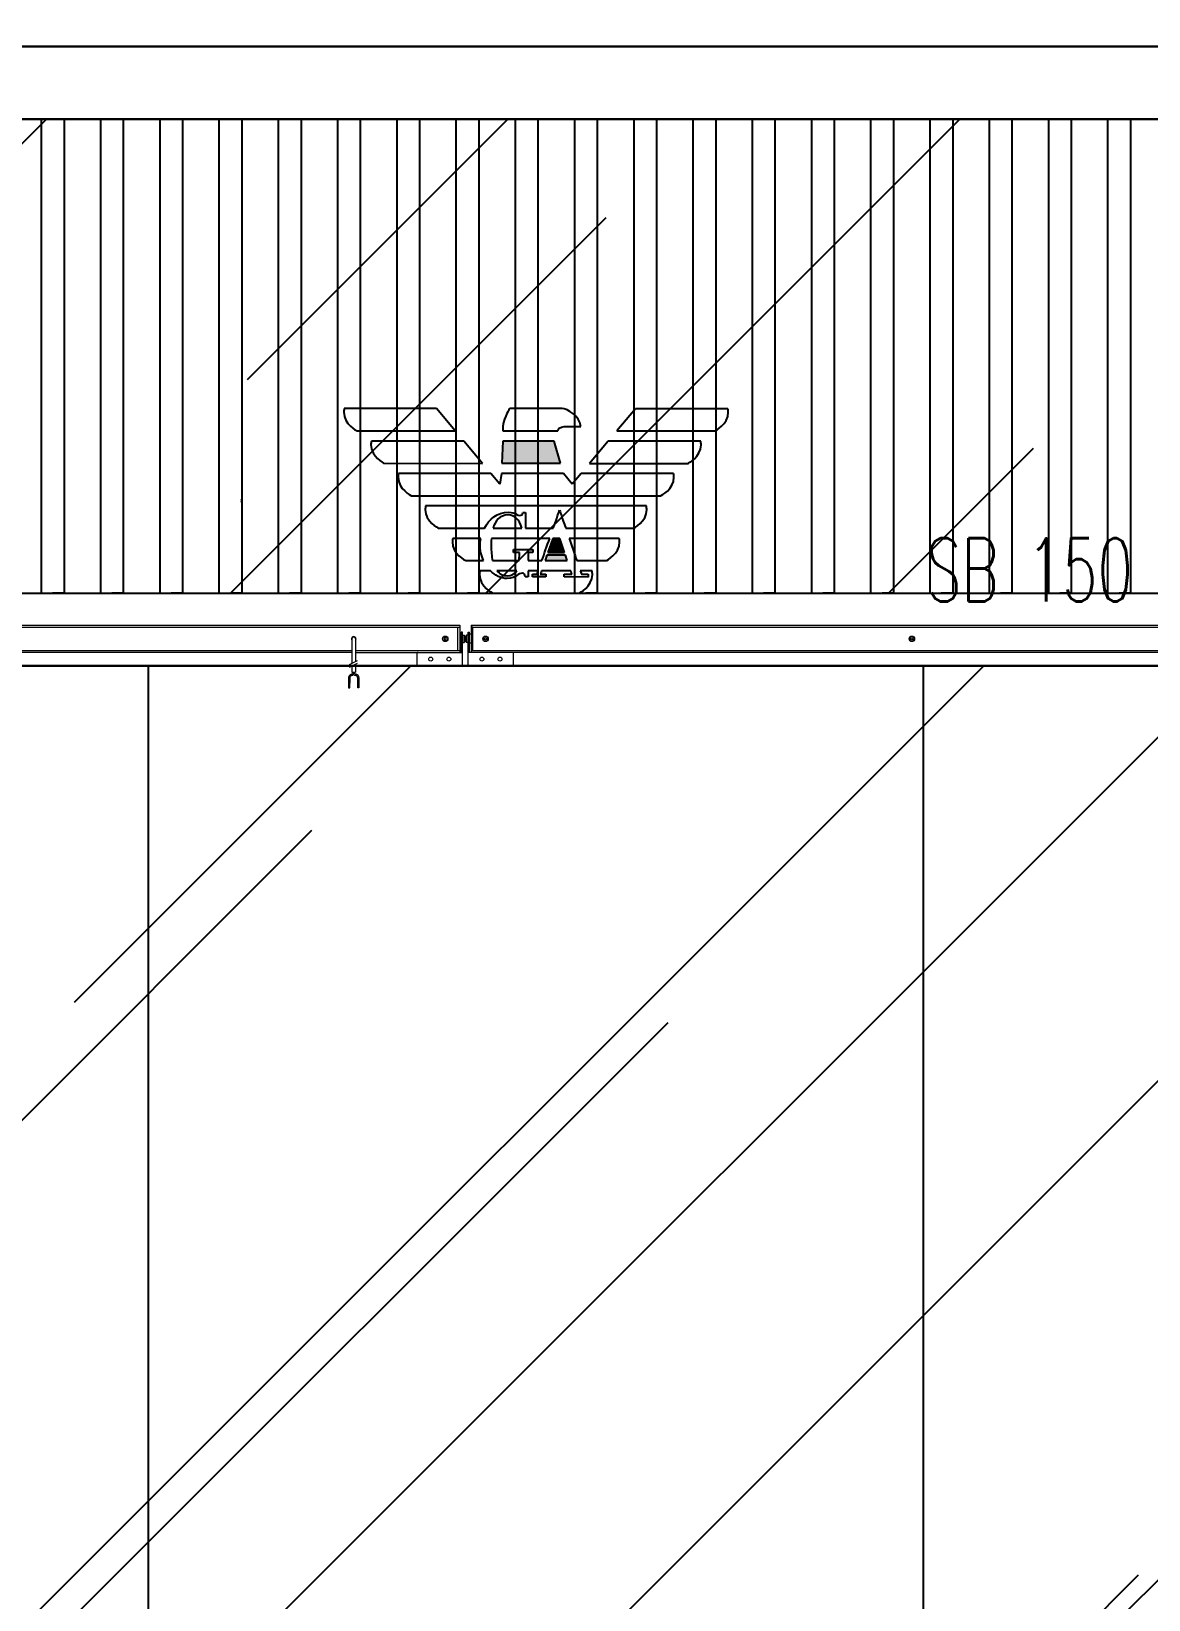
# Model space of a CAD drawing. Header units: millimetres. Extents: x 1734 to 22014, y 983 to 3953.
# Drawn here: x 19711.1 to 19833.7, y 2003.6 to 2175.8 of the extents above; entities that cross this region are included whole.
import ezdxf

# ---------------------------------------------------------------- set-up
doc = ezdxf.new("R2010")
doc.units = ezdxf.units.MM
for name, color, linetype in [('ARREDO_bacchette', 8, 'Continuous'), ('DIM_facade', 8, 'Continuous'), ('ELEV_hatch', 8, 'Continuous'), ('MATERIALS_transparent glass', 133, 'Continuous'), ('SEZ_logo_retino', 8, 'Continuous'), ('SURVEY_elevation', 1, 'Continuous'), ('SURVEY_frames', 3, 'Continuous')]:
    doc.layers.add(name, color=color, linetype=linetype)
doc.layers.add('LD_light', color=240, linetype='Continuous', lineweight=5)
doc.styles.add('SIMPLEX', font='SIMPLEX.SHX', dxfattribs={"width": 0.65})
doc.styles.add('TEXT 1-50', font='Arial Narrow.ttf', dxfattribs={"height": 0.125})
doc.dimstyles.new('DIM 1-50', dxfattribs={"dimtxt": 0.1, "dimasz": 0.05, "dimexe": 0.05, "dimexo": 0.05, "dimgap": 0.05, "dimtad": 1, "dimdec": 0, "dimlfac": 100, "dimzin": 0, "dimdsep": 46, "dimtxsty": 'TEXT 1-50', "dimblk": 'ARCHTICK', "dimcen": 0.09, "dimdle": 0.05, "dimse1": 1, "dimse2": 1, "dimclrd": 256, "dimclrt": 256, "dimadec": 0, "dimazin": 0, "dimtfac": 1, "dimtdec": 0, "dimtix": 1, "dimtmove": 2, "dimatfit": 3, "dimldrblk": 'arrow', "dimfxl": 0.05, "dimtolj": 1, "dimlwd": -1, "dimarcsym": 0})

# ---------------------------------------------------------------- blocks, each defined once
blk = doc.blocks.new('_ArchTick')
at = {"color": 0, "linetype": 'ByBlock', "const_width": 0.15}
blk.add_lwpolyline([(-0.5, -0.5), (0.5, 0.5)], dxfattribs=at)
blk = doc.blocks.new('*D112')
at = {"layer": 'DEFPOINTS', "color": 0, "transparency": 16777216}
for p in [(19766.71, 2134.36), (19734.21, 2114.12), (19766.7, 2114.12)]:
    blk.add_point(p, dxfattribs=at)
at = {"layer": 'DIM_facade', "transparency": 16777216}
blk.add_line((19734.21, 2134.41), (19734.21, 2114.07), dxfattribs=at)
at = {"layer": 'DIM_facade', "transparency": 16777216, "xscale": 0.05, "yscale": 0.05, "zscale": 0.05}
for p, rotation in [((19734.21, 2134.36), 90), ((19734.21, 2114.12), 270)]:
    blk.add_blockref('_ArchTick', p, dxfattribs=dict(at, rotation=rotation))
at = {"layer": 'DIM_facade', "transparency": 16777216, "insert": (19734.09, 2124.24), "char_height": 0.125, "attachment_point": 5, "rotation": 90, "style": 'TEXT 1-50'}
blk.add_mtext('\\A1;2025', dxfattribs=at)
blk = doc.blocks.new('arrow')
blk.add_lwpolyline([(-2, 0, 1, 0, 0), (0, 0, 0, 0, 0)], format="xyseb")

msp = doc.modelspace()

# ---------------------------------------------------------------- hatches: boundary and pattern name
at = {"layer": 'MATERIALS_transparent glass'}
h = msp.add_hatch(dxfattribs=at)
h.set_pattern_fill('AR-RROOF', color=144, scale=3, angle=-60.02541, style=0)
h.set_pattern_definition([(45, (27714.01, 8342.93), (64.65784, 172.4209), [1143, -152.4, 381, -76.2]), (45, (27758.73, 8441.54), (-125.544, 17.7809), [228.6, -25.146, 457.2, -57.15]), (45, (27695.153, 8415.673), (244.08336, 316.28462), [609.6, -106.68, 304.8, -76.2])])
h.paths.add_polyline_path([(20593.978, 2166.116), (19605.913, 2166.116), (19605.913, 2114.116), (20593.978, 2114.116)])
h = msp.add_hatch(dxfattribs=at)
h.set_pattern_fill('AR-RROOF', color=144, scale=2.5, angle=-60.02541, style=0)
h.set_pattern_definition([(45, (18656.07, 5679.164), (53.8815, 143.6841), [952.5, -127, 317.5, -63.5]), (45, (18693.34, 5761.33), (-104.62, 14.8174), [190.5, -20.955, 381, -47.625]), (45, (18640.355, 5739.78), (203.4028, 263.5705), [508, -88.9, 254, -63.5])])
h.paths.add_polyline_path([(19605.913, 1822.116), (20013.982, 1822.116), (20013.982, 2106.116), (19605.913, 2106.116)])
at = {"layer": 'SEZ_logo_retino'}
for points in [[(19768.484, 2130.8), (19768.365, 2130.8), (19762.841, 2130.802), (19762.742, 2128.359), (19769.175, 2128.357)], [(19769.104, 2120.117), (19768.327, 2120.117), (19767.795, 2118.578), (19769.621, 2118.577)], [(19769.921, 2117.676), (19769.724, 2118.27), (19767.691, 2118.271), (19767.485, 2117.677)]]:
    msp.add_hatch(color=144, dxfattribs=at).paths.add_polyline_path(points)

# ---------------------------------------------------------------- linework, layer by layer
at = {"color": 144}
for p, q in [((19762.841, 2130.802), (19762.742, 2128.359)), ((19768.365, 2130.8), (19762.841, 2130.802)), ((19768.484, 2130.8), (19768.365, 2130.8)), ((19769.175, 2128.357), (19768.484, 2130.8)), ((19762.742, 2128.359), (19769.175, 2128.357)), ((19768.327, 2120.117), (19767.795, 2118.578)), ((19769.104, 2120.117), (19768.327, 2120.117)), ((19769.621, 2118.577), (19769.104, 2120.117)), ((19767.691, 2118.271), (19767.485, 2117.677)), ((19767.485, 2117.677), (19769.921, 2117.676)), ((19769.724, 2118.27), (19767.691, 2118.271)), ((19767.795, 2118.578), (19769.621, 2118.577)), ((19769.921, 2117.676), (19769.724, 2118.27)), ((19761.742, 2114.118), (19771.227, 2114.115))]:
    msp.add_line(p, q, dxfattribs=at)
for points in [[(19745.404, 2133.971), (19745.403, 2132.614), (19746.849, 2131.919), (19746.849, 2131.919)], [(19745.442, 2134.36), (19745.415, 2134.225), (19745.404, 2134.096), (19745.404, 2133.971)], [(19755.583, 2134.357), (19755.583, 2134.357), (19745.442, 2134.36), (19745.442, 2134.36)], [(19757.624, 2131.916), (19757.624, 2131.916), (19755.583, 2134.357), (19755.583, 2134.357)], [(19763.519, 2134.222), (19763.483, 2134.163), (19762.835, 2133.22), (19762.844, 2131.981)], [(19763.707, 2134.365), (19763.613, 2134.365), (19763.561, 2134.293), (19763.519, 2134.222)], [(19769.347, 2134.362), (19769.347, 2134.362), (19763.707, 2134.365), (19763.707, 2134.365)], [(19771.407, 2132.394), (19771.284, 2133.603), (19769.916, 2134.362), (19769.347, 2134.362)], [(19777.399, 2134.351), (19777.399, 2134.351), (19775.352, 2131.911), (19775.352, 2131.911)], [(19787.543, 2134.349), (19787.543, 2134.349), (19777.399, 2134.351), (19777.399, 2134.351)], [(19786.136, 2131.909), (19786.136, 2131.909), (19787.582, 2132.603), (19787.583, 2133.96)], [(19787.583, 2133.96), (19787.583, 2134.086), (19787.57, 2134.215), (19787.543, 2134.349)], [(19746.849, 2131.919), (19746.849, 2131.919), (19757.624, 2131.916), (19757.624, 2131.916)], [(19762.844, 2131.981), (19762.844, 2131.981), (19762.846, 2131.914), (19762.846, 2131.914)], [(19762.846, 2131.914), (19762.846, 2131.914), (19768.901, 2131.913), (19768.901, 2131.913)], [(19768.901, 2131.913), (19769.033, 2132.412), (19769.414, 2132.394), (19769.984, 2132.394)], [(19769.984, 2132.394), (19769.984, 2132.394), (19771.407, 2132.394), (19771.407, 2132.394)], [(19775.352, 2131.911), (19775.352, 2131.911), (19786.136, 2131.909), (19786.136, 2131.909)], [(19748.424, 2130.799), (19748.396, 2130.663), (19748.383, 2130.533), (19748.383, 2130.408)], [(19748.383, 2130.408), (19748.383, 2129.054), (19749.829, 2128.357), (19749.829, 2128.357)], [(19758.563, 2130.796), (19758.563, 2130.796), (19748.424, 2130.799), (19748.424, 2130.799)], [(19760.606, 2128.355), (19760.606, 2128.355), (19758.563, 2130.796), (19758.563, 2130.796)], [(19774.418, 2130.792), (19774.418, 2130.792), (19772.368, 2128.352), (19772.368, 2128.352)], [(19784.559, 2130.79), (19784.559, 2130.79), (19774.418, 2130.792), (19774.418, 2130.792)], [(19783.15, 2128.349), (19783.15, 2128.349), (19784.597, 2129.045), (19784.598, 2130.399)], [(19784.598, 2130.399), (19784.598, 2130.524), (19784.587, 2130.654), (19784.559, 2130.79)], [(19749.829, 2128.357), (19749.829, 2128.357), (19760.606, 2128.355), (19760.606, 2128.355)], [(19772.368, 2128.352), (19772.368, 2128.352), (19783.15, 2128.349), (19783.15, 2128.349)], [(19751.398, 2127.242), (19751.371, 2127.106), (19751.36, 2126.978), (19751.36, 2126.854)], [(19751.36, 2126.854), (19751.36, 2125.498), (19752.806, 2124.803), (19752.806, 2124.803)], [(19761.537, 2127.239), (19761.537, 2127.239), (19751.398, 2127.242), (19751.398, 2127.242)], [(19762.52, 2126.079), (19762.52, 2126.079), (19761.537, 2127.239), (19761.537, 2127.239)], [(19762.691, 2127.239), (19762.691, 2127.239), (19762.52, 2126.079), (19762.52, 2126.079)], [(19769.493, 2127.237), (19769.493, 2127.237), (19762.691, 2127.239), (19762.691, 2127.239)], [(19770.47, 2126.072), (19770.47, 2126.072), (19769.493, 2127.237), (19769.493, 2127.237)], [(19771.441, 2127.237), (19771.441, 2127.237), (19770.47, 2126.072), (19770.47, 2126.072)], [(19781.586, 2127.234), (19781.586, 2127.234), (19771.441, 2127.237), (19771.441, 2127.237)], [(19780.177, 2124.796), (19780.177, 2124.796), (19781.623, 2125.49), (19781.624, 2126.846)], [(19781.624, 2126.846), (19781.624, 2126.97), (19781.611, 2127.099), (19781.586, 2127.234)], [(19752.806, 2124.803), (19752.806, 2124.803), (19780.177, 2124.796), (19780.177, 2124.796)], [(19754.34, 2123.289), (19754.339, 2121.934), (19755.786, 2121.24), (19755.786, 2121.24)], [(19754.378, 2123.681), (19754.353, 2123.547), (19754.34, 2123.417), (19754.34, 2123.289)], [(19778.602, 2123.675), (19778.602, 2123.675), (19754.378, 2123.681), (19754.378, 2123.681)], [(19760.835, 2121.238), (19761.336, 2122.207), (19762.224, 2123.002), (19763.466, 2123.001)], [(19763.471, 2122.688), (19762.484, 2122.688), (19762.011, 2122.007), (19761.784, 2121.238)], [(19763.466, 2123.001), (19763.892, 2123.001), (19764.169, 2122.854), (19764.373, 2122.748)], [(19764.948, 2121.237), (19764.689, 2122.234), (19764.053, 2122.687), (19763.471, 2122.688)], [(19764.373, 2122.748), (19764.491, 2122.686), (19764.584, 2122.638), (19764.666, 2122.638)], [(19764.666, 2122.638), (19764.895, 2122.638), (19765.002, 2122.727), (19765.038, 2122.944)], [(19765.038, 2122.944), (19765.038, 2122.944), (19765.043, 2122.972), (19765.043, 2122.972)], [(19765.043, 2122.972), (19765.043, 2122.972), (19765.328, 2122.972), (19765.328, 2122.972)], [(19765.328, 2122.972), (19765.328, 2122.972), (19765.327, 2121.237), (19765.327, 2121.237)], [(19768.388, 2121.236), (19768.762, 2122.305), (19769.048, 2123.115), (19769.048, 2123.115)], [(19769.048, 2123.115), (19769.048, 2123.115), (19769.078, 2123.207), (19769.078, 2123.207)], [(19769.078, 2123.207), (19769.078, 2123.207), (19769.374, 2122.35), (19769.751, 2121.236)], [(19777.192, 2121.234), (19777.192, 2121.234), (19778.642, 2121.928), (19778.642, 2123.283)], [(19778.642, 2123.283), (19778.642, 2123.41), (19778.628, 2123.54), (19778.602, 2123.675)], [(19755.786, 2121.24), (19755.786, 2121.24), (19760.835, 2121.238), (19760.835, 2121.238)], [(19761.784, 2121.238), (19761.784, 2121.238), (19764.948, 2121.237), (19764.948, 2121.237)], [(19765.327, 2121.237), (19765.327, 2121.237), (19768.388, 2121.236), (19768.388, 2121.236)], [(19769.751, 2121.236), (19769.751, 2121.236), (19777.192, 2121.234), (19777.192, 2121.234)], [(19757.317, 2119.728), (19757.316, 2118.375), (19758.763, 2117.679), (19758.763, 2117.679)], [(19757.357, 2120.12), (19757.33, 2119.984), (19757.317, 2119.854), (19757.317, 2119.728)], [(19760.438, 2120.119), (19760.438, 2120.119), (19757.357, 2120.12), (19757.357, 2120.12)], [(19760.355, 2119.355), (19760.355, 2119.598), (19760.382, 2119.857), (19760.438, 2120.119)], [(19760.742, 2117.678), (19760.489, 2118.235), (19760.355, 2118.829), (19760.355, 2119.355)], [(19761.576, 2119.355), (19761.575, 2118.696), (19761.624, 2118.139), (19761.725, 2117.678)], [(19761.596, 2120.118), (19761.576, 2119.81), (19761.576, 2119.541), (19761.576, 2119.355)], [(19767.994, 2120.117), (19767.994, 2120.117), (19761.596, 2120.118), (19761.596, 2120.118)], [(19767.135, 2117.677), (19767.388, 2118.391), (19767.695, 2119.271), (19767.994, 2120.117)], [(19775.62, 2120.115), (19775.62, 2120.115), (19770.131, 2120.116), (19770.131, 2120.116)], [(19770.131, 2120.116), (19770.422, 2119.269), (19770.718, 2118.388), (19770.964, 2117.676)], [(19774.212, 2117.675), (19774.212, 2117.675), (19775.66, 2118.371), (19775.66, 2119.723)], [(19775.66, 2119.723), (19775.66, 2119.85), (19775.647, 2119.98), (19775.62, 2120.115)], [(19758.763, 2117.679), (19758.763, 2117.679), (19760.742, 2117.678), (19760.742, 2117.678)], [(19761.725, 2117.678), (19761.725, 2117.678), (19764.661, 2117.677), (19764.661, 2117.677)], [(19764.023, 2118.576), (19764.023, 2118.576), (19764.023, 2118.891), (19764.023, 2118.891)], [(19764.023, 2118.891), (19764.023, 2118.891), (19766.159, 2118.891), (19766.159, 2118.891)], [(19764.662, 2118.576), (19764.601, 2118.576), (19764.023, 2118.576), (19764.023, 2118.576)], [(19764.661, 2117.677), (19764.661, 2118.024), (19764.662, 2118.535), (19764.662, 2118.576)], [(19766.159, 2118.576), (19766.159, 2118.576), (19765.675, 2118.576), (19765.614, 2118.576)], [(19765.614, 2118.576), (19765.614, 2118.551), (19765.614, 2118.158), (19765.614, 2117.677)], [(19765.614, 2117.677), (19765.614, 2117.677), (19767.135, 2117.677), (19767.135, 2117.677)], [(19766.159, 2118.891), (19766.159, 2118.891), (19766.159, 2118.576), (19766.159, 2118.576)], [(19770.964, 2117.676), (19770.964, 2117.676), (19774.212, 2117.675), (19774.212, 2117.675)], [(19760.339, 2116.556), (19760.312, 2116.422), (19760.298, 2116.292), (19760.298, 2116.168)], [(19760.298, 2116.168), (19760.298, 2114.812), (19761.742, 2114.118), (19761.742, 2114.118)], [(19761.496, 2116.556), (19761.496, 2116.556), (19760.339, 2116.556), (19760.339, 2116.556)], [(19763.339, 2115.716), (19762.605, 2115.716), (19761.98, 2116.055), (19761.496, 2116.556)], [(19764.399, 2116.555), (19764.399, 2116.555), (19762.2, 2116.556), (19762.2, 2116.556)], [(19762.2, 2116.556), (19762.484, 2116.199), (19762.863, 2116.022), (19763.339, 2116.022)], [(19763.339, 2116.022), (19763.812, 2116.022), (19764.174, 2116.243), (19764.399, 2116.555)], [(19764.414, 2116.07), (19764.174, 2115.904), (19763.901, 2115.716), (19763.339, 2115.716)], [(19764.998, 2116.3), (19764.748, 2116.3), (19764.594, 2116.193), (19764.414, 2116.07)], [(19765.296, 2115.913), (19765.274, 2116.148), (19765.155, 2116.3), (19764.998, 2116.3)], [(19765.298, 2115.881), (19765.298, 2115.881), (19765.296, 2115.913), (19765.296, 2115.913)], [(19765.613, 2115.881), (19765.613, 2115.881), (19765.298, 2115.881), (19765.298, 2115.881)], [(19765.614, 2116.555), (19765.613, 2116.169), (19765.613, 2115.881), (19765.613, 2115.881)], [(19766.743, 2116.555), (19766.743, 2116.555), (19765.614, 2116.555), (19765.614, 2116.555)], [(19766.124, 2115.881), (19766.124, 2115.881), (19766.124, 2116.195), (19766.124, 2116.195)], [(19766.124, 2116.195), (19766.124, 2116.195), (19766.572, 2116.194), (19766.616, 2116.194)], [(19767.553, 2115.881), (19767.553, 2115.881), (19766.124, 2115.881), (19766.124, 2115.881)], [(19766.616, 2116.194), (19766.617, 2116.201), (19766.665, 2116.332), (19766.743, 2116.555)], [(19767.09, 2116.555), (19767.023, 2116.359), (19766.971, 2116.219), (19766.964, 2116.194)], [(19766.964, 2116.194), (19767.045, 2116.194), (19767.553, 2116.194), (19767.553, 2116.194)], [(19770.296, 2116.554), (19770.296, 2116.554), (19767.09, 2116.555), (19767.09, 2116.555)], [(19767.553, 2116.194), (19767.553, 2116.194), (19767.553, 2115.881), (19767.553, 2115.881)], [(19769.595, 2115.88), (19769.595, 2115.88), (19769.595, 2116.194), (19769.595, 2116.194)], [(19769.595, 2116.194), (19769.595, 2116.194), (19770.334, 2116.193), (19770.42, 2116.193)], [(19772.227, 2115.879), (19772.227, 2115.879), (19769.595, 2115.88), (19769.595, 2115.88)], [(19770.42, 2116.193), (19770.41, 2116.218), (19770.363, 2116.358), (19770.296, 2116.554)], [(19771.227, 2114.115), (19771.227, 2114.115), (19772.674, 2114.809), (19772.674, 2116.165)], [(19772.636, 2116.553), (19772.636, 2116.553), (19771.342, 2116.554), (19771.342, 2116.554)], [(19771.342, 2116.554), (19771.418, 2116.331), (19771.463, 2116.2), (19771.466, 2116.193)], [(19771.466, 2116.193), (19771.51, 2116.193), (19772.228, 2116.193), (19772.228, 2116.193)], [(19772.228, 2116.193), (19772.228, 2116.193), (19772.227, 2115.879), (19772.227, 2115.879)], [(19772.674, 2116.165), (19772.674, 2116.289), (19772.664, 2116.419), (19772.636, 2116.553)], [(19761.742, 2114.118), (19761.742, 2114.118), (19771.227, 2114.115), (19771.227, 2114.115)]]:
    msp.add_open_spline(points, degree=3, dxfattribs=at)
at = {"layer": 'ARREDO_bacchette'}
for p, q in [((19712.207, 2166.116), (19713.457, 2166.116)), ((19712.207, 2166.116), (19712.207, 2114.116)), ((19714.707, 2166.116), (19713.457, 2166.116)), ((19714.707, 2166.116), (19714.707, 2114.116)), ((19718.707, 2166.116), (19719.957, 2166.116)), ((19718.707, 2166.116), (19718.707, 2114.116)), ((19721.207, 2166.116), (19719.957, 2166.116)), ((19721.207, 2166.116), (19721.207, 2114.116)), ((19725.207, 2166.116), (19726.457, 2166.116)), ((19725.207, 2166.116), (19725.207, 2114.116)), ((19727.707, 2166.116), (19726.457, 2166.116)), ((19727.707, 2166.116), (19727.707, 2114.116)), ((19731.707, 2166.116), (19732.957, 2166.116)), ((19731.707, 2166.116), (19731.707, 2114.116)), ((19734.207, 2166.116), (19732.957, 2166.116)), ((19734.207, 2166.116), (19734.207, 2114.116)), ((19738.207, 2166.116), (19739.457, 2166.116)), ((19738.207, 2166.116), (19738.207, 2114.116)), ((19740.707, 2166.116), (19739.457, 2166.116)), ((19740.707, 2166.116), (19740.707, 2114.116)), ((19744.707, 2166.116), (19745.957, 2166.116)), ((19744.707, 2166.116), (19744.707, 2114.116)), ((19747.207, 2166.116), (19745.957, 2166.116)), ((19747.207, 2166.116), (19747.207, 2114.116)), ((19751.207, 2166.116), (19752.457, 2166.116)), ((19751.207, 2166.116), (19751.207, 2114.116)), ((19753.707, 2166.116), (19752.457, 2166.116)), ((19753.707, 2166.116), (19753.707, 2114.116)), ((19757.707, 2166.116), (19758.957, 2166.116)), ((19757.707, 2166.116), (19757.707, 2114.116)), ((19760.207, 2166.116), (19758.957, 2166.116)), ((19760.207, 2166.116), (19760.207, 2114.116)), ((19764.207, 2166.116), (19765.457, 2166.116)), ((19764.207, 2166.116), (19764.207, 2114.116)), ((19766.707, 2166.116), (19765.457, 2166.116)), ((19766.707, 2166.116), (19766.707, 2114.116)), ((19770.707, 2166.116), (19771.957, 2166.116)), ((19770.707, 2166.116), (19770.707, 2114.116)), ((19773.207, 2166.116), (19771.957, 2166.116)), ((19773.207, 2166.116), (19773.207, 2114.116)), ((19777.207, 2166.116), (19778.457, 2166.116)), ((19777.207, 2166.116), (19777.207, 2114.116)), ((19779.707, 2166.116), (19778.457, 2166.116)), ((19779.707, 2166.116), (19779.707, 2114.116)), ((19783.707, 2166.116), (19784.957, 2166.116)), ((19783.707, 2166.116), (19783.707, 2114.116)), ((19786.207, 2166.116), (19784.957, 2166.116)), ((19786.207, 2166.116), (19786.207, 2114.116)), ((19790.207, 2166.116), (19791.457, 2166.116)), ((19790.207, 2166.116), (19790.207, 2114.116)), ((19792.707, 2166.116), (19791.457, 2166.116)), ((19792.707, 2166.116), (19792.707, 2114.116)), ((19796.707, 2166.116), (19797.957, 2166.116)), ((19796.707, 2166.116), (19796.707, 2114.116)), ((19799.207, 2166.116), (19797.957, 2166.116)), ((19799.207, 2166.116), (19799.207, 2114.116)), ((19803.207, 2166.116), (19804.457, 2166.116)), ((19803.207, 2166.116), (19803.207, 2114.116)), ((19805.707, 2166.116), (19804.457, 2166.116)), ((19805.707, 2166.116), (19805.707, 2114.116)), ((19809.707, 2166.116), (19810.957, 2166.116)), ((19809.707, 2166.116), (19809.707, 2114.116)), ((19812.207, 2166.116), (19810.957, 2166.116)), ((19812.207, 2166.116), (19812.207, 2114.116)), ((19816.207, 2166.116), (19817.457, 2166.116)), ((19816.207, 2166.116), (19816.207, 2114.116)), ((19818.707, 2166.116), (19817.457, 2166.116)), ((19818.707, 2166.116), (19818.707, 2114.116)), ((19822.707, 2166.116), (19823.957, 2166.116)), ((19822.707, 2166.116), (19822.707, 2114.116)), ((19825.207, 2166.116), (19823.957, 2166.116)), ((19825.207, 2166.116), (19825.207, 2114.116)), ((19829.207, 2166.116), (19830.457, 2166.116)), ((19829.207, 2166.116), (19829.207, 2114.116)), ((19831.707, 2166.116), (19830.457, 2166.116)), ((19831.707, 2166.116), (19831.707, 2114.116)), ((19712.207, 2114.116), (19713.457, 2114.116)), ((19714.707, 2114.116), (19713.457, 2114.116)), ((19718.707, 2114.116), (19719.957, 2114.116)), ((19721.207, 2114.116), (19719.957, 2114.116)), ((19725.207, 2114.116), (19726.457, 2114.116)), ((19727.707, 2114.116), (19726.457, 2114.116)), ((19731.707, 2114.116), (19732.957, 2114.116)), ((19734.207, 2114.116), (19732.957, 2114.116)), ((19738.207, 2114.116), (19739.457, 2114.116)), ((19740.707, 2114.116), (19739.457, 2114.116)), ((19744.707, 2114.116), (19745.957, 2114.116)), ((19747.207, 2114.116), (19745.957, 2114.116)), ((19751.207, 2114.116), (19752.457, 2114.116)), ((19753.707, 2114.116), (19752.457, 2114.116)), ((19757.707, 2114.116), (19758.957, 2114.116)), ((19760.207, 2114.116), (19758.957, 2114.116)), ((19764.207, 2114.116), (19765.457, 2114.116)), ((19766.707, 2114.116), (19765.457, 2114.116)), ((19770.707, 2114.116), (19771.957, 2114.116)), ((19773.207, 2114.116), (19771.957, 2114.116)), ((19777.207, 2114.116), (19778.457, 2114.116)), ((19779.707, 2114.116), (19778.457, 2114.116)), ((19783.707, 2114.116), (19784.957, 2114.116)), ((19786.207, 2114.116), (19784.957, 2114.116)), ((19790.207, 2114.116), (19791.457, 2114.116)), ((19792.707, 2114.116), (19791.457, 2114.116)), ((19796.707, 2114.116), (19797.957, 2114.116)), ((19799.207, 2114.116), (19797.957, 2114.116)), ((19803.207, 2114.116), (19804.457, 2114.116)), ((19805.707, 2114.116), (19804.457, 2114.116)), ((19809.707, 2114.116), (19810.957, 2114.116)), ((19812.207, 2114.116), (19810.957, 2114.116)), ((19816.207, 2114.116), (19817.457, 2114.116)), ((19818.707, 2114.116), (19817.457, 2114.116)), ((19822.707, 2114.116), (19823.957, 2114.116)), ((19825.207, 2114.116), (19823.957, 2114.116)), ((19829.207, 2114.116), (19830.457, 2114.116)), ((19831.707, 2114.116), (19830.457, 2114.116))]:
    msp.add_line(p, q, dxfattribs=at)
at = {"layer": 'ELEV_hatch', "color": 144}
for points in [[(20593.978, 2166.116), (19605.913, 2166.116), (19605.913, 2114.116), (20593.978, 2114.116)], [(19605.913, 1822.116), (20013.982, 1822.116), (20013.982, 2106.116), (19605.913, 2106.116)]]:
    msp.add_lwpolyline(points, close=True, dxfattribs=at)
at = {"layer": 'LD_light'}
for p, q in [((19608.715, 2110.587), (19758.119, 2110.587)), ((19608.715, 2110.388), (19758.119, 2110.388)), ((19757.92, 2110.359), (19758.119, 2110.359)), ((19757.92, 2107.826), (19757.92, 2110.359)), ((19758.119, 2110.587), (19758.119, 2107.607)), ((19759.36, 2110.587), (19759.36, 2107.607)), ((19759.36, 2110.587), (19908.764, 2110.587)), ((19759.36, 2110.388), (19908.764, 2110.388)), ((19759.559, 2110.359), (19759.36, 2110.359)), ((19759.559, 2107.826), (19759.559, 2110.388)), ((19746.298, 2109.093), (19746.298, 2106.399)), ((19746.695, 2109.093), (19746.695, 2106.598)), ((19758.119, 2109.594), (19758.268, 2109.594)), ((19758.119, 2108.6), (19758.268, 2108.6)), ((19758.417, 2109.842), (19758.268, 2109.842)), ((19758.268, 2107.607), (19758.268, 2109.842)), ((19758.417, 2106.117), (19758.417, 2109.842)), ((19758.417, 2109.494), (19758.615, 2109.494)), ((19758.417, 2108.7), (19758.615, 2108.7)), ((19758.615, 2108.7), (19758.615, 2109.494)), ((19758.864, 2108.7), (19758.864, 2109.494)), ((19759.062, 2109.494), (19758.864, 2109.494)), ((19759.062, 2108.7), (19758.864, 2108.7)), ((19759.062, 2109.842), (19759.211, 2109.842)), ((19759.062, 2106.117), (19759.062, 2109.842)), ((19759.211, 2107.607), (19759.211, 2109.842)), ((19759.36, 2109.594), (19759.211, 2109.594)), ((19759.36, 2108.6), (19759.211, 2108.6)), ((19746.298, 2107.607), (19608.417, 2107.607)), ((19608.715, 2107.806), (19746.298, 2107.806)), ((19746.695, 2107.806), (19758.119, 2107.806)), ((19746.695, 2107.607), (19758.417, 2107.607)), ((19753.45, 2106.216), (19753.45, 2107.508)), ((19757.92, 2107.826), (19758.119, 2107.826)), ((19896.943, 2107.607), (19759.062, 2107.607)), ((19759.559, 2107.826), (19759.36, 2107.826)), ((19759.36, 2107.806), (19896.943, 2107.806)), ((19764.029, 2106.216), (19764.029, 2107.508)), ((19746.041, 2106.271), (19746.921, 2106.711)), ((19746.041, 2105.969), (19746.921, 2106.409)), ((19746.298, 2106.098), (19746.298, 2105.42)), ((19746.298, 2105.42), (19746.695, 2105.42)), ((19746.695, 2106.296), (19746.695, 2105.42)), ((19753.549, 2106.117), (19758.417, 2106.117)), ((19763.93, 2106.117), (19759.062, 2106.117)), ((19745.925, 2104.832), (19745.925, 2104.214)), ((19746.074, 2104.214), (19745.925, 2104.214)), ((19746.074, 2104.832), (19746.074, 2104.214)), ((19746.918, 2104.832), (19746.918, 2104.214)), ((19746.918, 2104.214), (19747.067, 2104.214)), ((19747.067, 2104.832), (19747.067, 2104.214))]:
    msp.add_line(p, q, dxfattribs=at)
for points in [[(19756.42, 2109.029), (19756.529, 2108.966), (19756.639, 2109.029), (19756.639, 2109.156), (19756.529, 2109.219), (19756.42, 2109.156)], [(19761.059, 2109.029), (19760.95, 2108.966), (19760.841, 2109.029), (19760.841, 2109.156), (19760.95, 2109.219), (19761.059, 2109.156)], [(19807.847, 2109.029), (19807.738, 2108.966), (19807.629, 2109.029), (19807.629, 2109.156), (19807.738, 2109.219), (19807.847, 2109.156)]]:
    msp.add_lwpolyline(points, close=True, dxfattribs=at)
for points in [[(19745.935, 2104.214), (19745.935, 2103.701), (19746.064, 2103.701), (19746.064, 2104.214)], [(19747.057, 2104.214), (19747.057, 2103.701), (19746.929, 2103.701), (19746.929, 2104.214)]]:
    msp.add_lwpolyline(points, dxfattribs=at)
for centre, radius in [((19756.529, 2109.093), 0.298), ((19756.529, 2109.093), 0.273), ((19760.95, 2109.093), 0.298), ((19760.95, 2109.093), 0.273), ((19807.738, 2109.093), 0.298), ((19807.738, 2109.093), 0.273), ((19754.94, 2106.862), 0.219), ((19756.927, 2106.862), 0.219), ((19760.553, 2106.862), 0.219), ((19762.539, 2106.862), 0.219)]:
    msp.add_circle(centre, radius, dxfattribs=at)
for centre, radius, start, end in [((19746.496, 2109.093), 0.248, 323.1301, 216.8699), ((19746.496, 2109.093), 0.199, 0, 180), ((19758.042, 2109.097), 0.698, 325.29195, 34.70805), ((19759.437, 2109.097), 0.698, 145.29195, 214.70805), ((19753.549, 2107.508), 0.0993, 90, 180), ((19763.93, 2107.508), 0.0993, 0, 90), ((19746.298, 2104.832), 0.373, 99.59407, 180), ((19746.198, 2105.42), 0.224, 279.59407, 0), ((19746.198, 2105.42), 0.373, 279.59407, 0), ((19746.794, 2105.42), 0.373, 216.8699, 260.40593), ((19746.794, 2105.42), 0.224, 180, 260.40593), ((19746.695, 2104.832), 0.373, 0, 80.40593), ((19753.549, 2106.216), 0.0993, 180, 270), ((19763.93, 2106.216), 0.0993, 270, 0), ((19746.298, 2104.832), 0.224, 99.59407, 180), ((19746.695, 2104.832), 0.224, 0, 80.40593)]:
    msp.add_arc(centre, radius, start, end, dxfattribs=at)
at = {"layer": 'SURVEY_elevation', "color": 144}
msp.add_lwpolyline([(19605.913, 2224.116), (20593.978, 2224.116), (20593.978, 2174.116), (19605.913, 2174.116)], dxfattribs=at)
msp.add_lwpolyline([(19723.986, 1822.116), (19723.986, 2106.116), (19808.982, 2106.116), (19808.982, 1822.116)], close=True, dxfattribs=at)
at = {"layer": 'SURVEY_frames', "color": 144}
for p, q in [((19605.913, 2174.116), (20593.978, 2174.116)), ((19605.913, 2166.116), (20593.978, 2166.116)), ((19605.913, 2114.116), (20593.978, 2114.116)), ((19605.913, 2106.116), (20593.978, 2106.116))]:
    msp.add_line(p, q, dxfattribs=at)

# ---------------------------------------------------------------- texts
at = {"layer": 'LD_light', "insert": (19820.641, 2120.138, 0), "char_height": 6.95364, "attachment_point": 2, "style": 'SIMPLEX'}
msp.add_mtext('{\\Fromans|c0;SB 150}', dxfattribs=at)

# ---------------------------------------------------------------- dimensions: what is measured, and where the dimension line sits
at = {"layer": 'DIM_facade', "color": 144}
dim = msp.add_linear_dim(base=(19734.207, 2114.116), p1=(19766.707, 2134.364), p2=(19766.702, 2114.116), angle=90, dimstyle='DIM 1-50', override={"dimfxl": 0.0005, "dimarcsym": 2}, dxfattribs=at)
dim.commit()
dim.dimension.update_dxf_attribs({"geometry": '*D112', "text_midpoint": (19734.093, 2124.24)})

doc.saveas('drawing.dxf')
